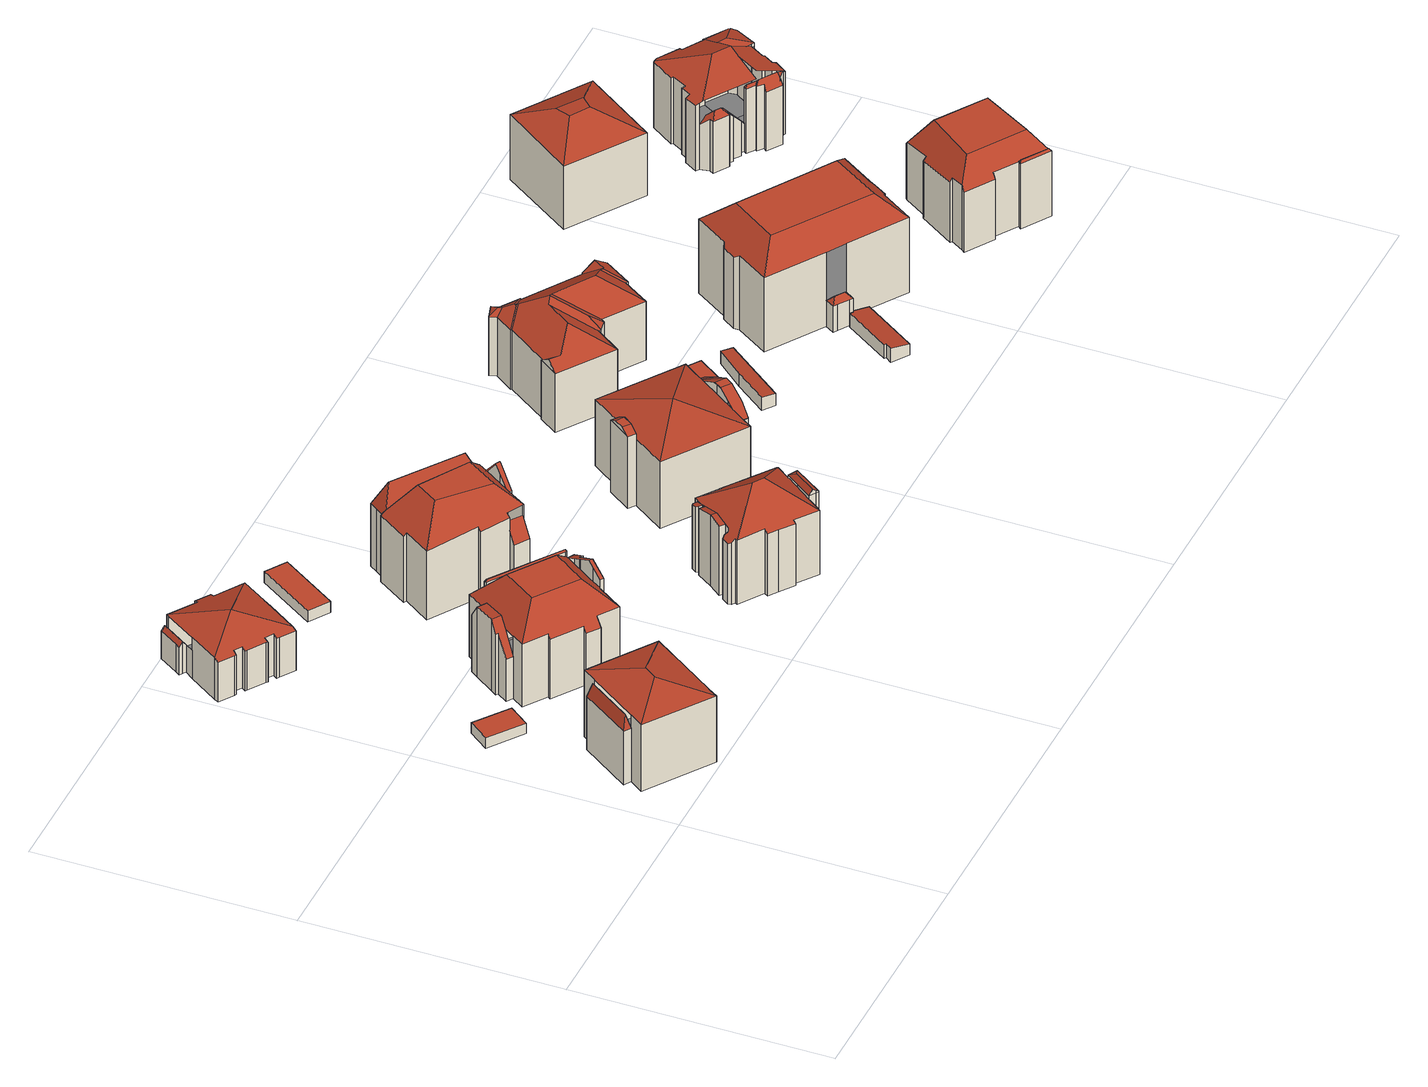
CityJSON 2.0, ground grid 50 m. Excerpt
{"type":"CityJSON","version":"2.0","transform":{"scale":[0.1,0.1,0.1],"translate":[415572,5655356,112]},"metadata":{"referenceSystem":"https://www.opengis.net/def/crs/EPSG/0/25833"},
"CityObjects":{
"building1":{"type":"Building","attributes":{"Gemeindeschluessel":14612000,"Geometrietyp2DReferenz":"3000","function":"31001_9998","roofType":"9999"},"children":["building1-1","building1-2","building1-3"]},
"building1-1":{"type":"BuildingPart","attributes":{"Dachtyp_tdc":"tdcFreeFormRoof","Dachneigung":75.3,"QualitaetDacherkennung":27,"Geometrietyp2DReferenz":"3000","measuredHeight":14.35,"roofType":"5000"},"parents":["building1"],"geometry":[{"type":"MultiSurface","lod":"2","boundaries":[[[0,1,2,3]],[[1,4,5,2]],[[4,6,7,5]],[[8,6,4]],[[9,8,4,1]],[[9,1,0]],[[8,9,0,6]],[[2,5,7,3]]],"semantics":{"surfaces":[{"type":"WallSurface"},{"type":"RoofSurface"},{"type":"GroundSurface"}],"values":[0,0,0,1,1,1,1,2]}}]},
"building1-2":{"type":"BuildingPart","attributes":{"Dachtyp_tdc":"tdcHipRoof","Dachneigung":15.88,"QualitaetDacherkennung":69,"Geometrietyp2DReferenz":"3000","measuredHeight":16.56,"roofType":"3200"},"parents":["building1"],"geometry":[{"type":"MultiSurface","lod":"2","boundaries":[[[10,11,12,13]],[[11,14,15,12]],[[14,16,3,15]],[[16,0,3]],[[17,7,6]],[[17,18,19,7]],[[18,20,21,19]],[[20,22,23,24,21]],[[10,13,25]],[[20,18,26]],[[14,11,27]],[[18,17,16,14,27,26]],[[11,10,22,20,26,27]],[[12,15,3,7,19,21,24,13]]],"semantics":{"surfaces":[{"type":"WallSurface"},{"type":"RoofSurface"},{"type":"GroundSurface"}],"values":[0,0,0,0,0,0,0,0,0,1,1,1,1,2]}}]},
"building1-3":{"type":"BuildingPart","attributes":{"Dachtyp_tdc":"tdcPolyFlatRoof","Dachneigung":0,"QualitaetDacherkennung":50,"Geometrietyp2DReferenz":"3000","measuredHeight":11.75,"roofType":"1000"},"parents":["building1"],"geometry":[{"type":"MultiSurface","lod":"2","boundaries":[[[28,29,30,31]],[[29,32,33,30]],[[32,25,13,33]],[[23,34,35,24]],[[34,36,37,35]],[[36,38,39,37]],[[38,40,41,39]],[[40,28,31,41]],[[40,38,36,34,23,32,25,32,29,28]],[[31,30,33,13,33,24,35,37,39,41]]],"semantics":{"surfaces":[{"type":"WallSurface"},{"type":"RoofSurface"},{"type":"GroundSurface"}],"values":[0,0,0,0,0,0,0,0,1,2]}}]},
"building2":{"type":"Building","attributes":{"Dachtyp_tdc":"tdcPolyFlatRoof","Gemeindeschluessel":14612000,"Dachneigung":0,"QualitaetDacherkennung":80,"Geometrietyp2DReferenz":"3000","measuredHeight":2.2,"function":"31001_9998","roofType":"1000"},"geometry":[{"type":"Solid","lod":"2","boundaries":[[[[42,43,44,45]],[[43,46,47,44]],[[46,48,49,47]],[[48,42,45,49]],[[48,46,43,42]],[[45,44,47,49]]]],"semantics":{"surfaces":[{"type":"WallSurface"},{"type":"RoofSurface"},{"type":"GroundSurface"}],"values":[[0,0,0,0,1,2]]}}]},
"building3":{"type":"Building","attributes":{"Gemeindeschluessel":14612000,"Geometrietyp2DReferenz":"3000","function":"31001_9998","roofType":"9999"},"children":["building3-1","building3-2","building3-3"]},
"building3-1":{"type":"BuildingPart","attributes":{"Dachtyp_tdc":"tdcPolyFlatRoof","Dachneigung":0,"QualitaetDacherkennung":37,"Geometrietyp2DReferenz":"3000","measuredHeight":5.91,"roofType":"1000"},"parents":["building3"],"geometry":[{"type":"MultiSurface","lod":"2","boundaries":[[[50,51,52,53]],[[51,54,55,52]],[[54,56,57,55]],[[56,58,59,57]],[[58,60,61,59]],[[58,56,54,51,50,60]],[[61,53,52,55,57,59]]],"semantics":{"surfaces":[{"type":"WallSurface"},{"type":"RoofSurface"},{"type":"GroundSurface"}],"values":[0,0,0,0,0,1,2]}}]},
"building3-2":{"type":"BuildingPart","attributes":{"Dachtyp_tdc":"tdcFreeFormRoof","Dachneigung":51.85,"QualitaetDacherkennung":16,"Geometrietyp2DReferenz":"3000","measuredHeight":6.79,"roofType":"5000"},"parents":["building3"],"geometry":[{"type":"MultiSurface","lod":"2","boundaries":[[[62,63,64,65]],[[63,66,67,64]],[[66,68,69,67]],[[68,70,71,69]],[[70,72,73,71]],[[72,74,75,73]],[[74,76,77,75]],[[78,62,65,79]],[[74,72,70,68,66]],[[66,63,62,78,63,76,74]],[[65,64,67,69,71,73,75,77,64,79]]],"semantics":{"surfaces":[{"type":"WallSurface"},{"type":"RoofSurface"},{"type":"GroundSurface"}],"values":[0,0,0,0,0,0,0,0,1,1,2]}}]},
"building3-3":{"type":"BuildingPart","attributes":{"Dachtyp_tdc":"tdcTentRoof","Dachneigung":19.69,"QualitaetDacherkennung":78,"Geometrietyp2DReferenz":"3000","measuredHeight":11.4,"roofType":"3500"},"parents":["building3"],"geometry":[{"type":"MultiSurface","lod":"2","boundaries":[[[80,81,82,77,76]],[[81,83,84,82]],[[83,85,86,84]],[[85,87,88,86]],[[87,89,90,88]],[[89,91,50,53,90]],[[92,61,60]],[[92,93,94,61]],[[93,95,96,94]],[[95,97,98,96]],[[97,99,100,98]],[[99,101,102,100]],[[101,103,104,102]],[[103,105,106,104]],[[105,107,108,106]],[[107,109,110,108]],[[109,111,112,110]],[[111,113,114,112]],[[113,115,116,114]],[[115,117,118,116]],[[117,119,120,118]],[[119,121,122,120]],[[121,123,124,122]],[[123,125,126,124]],[[125,127,65,126]],[[127,128,78,79,65]],[[91,89,87,85,83,81,129]],[[95,93,92,91,129]],[[125,123,121,119,117,115,113,111,109,107,105,103,101,99,97,95,129]],[[81,80,128,127,125,129]],[[77,82,84,86,88,90,53,61,94,96,98,100,102,104,106,108,110,112,114,116,118,120,122,124,126,65,79,64]]],"semantics":{"surfaces":[{"type":"WallSurface"},{"type":"RoofSurface"},{"type":"GroundSurface"}],"values":[0,0,0,0,0,0,0,0,0,0,0,0,0,0,0,0,0,0,0,0,0,0,0,0,0,0,1,1,1,1,2]}}]},
"building4":{"type":"Building","attributes":{"Gemeindeschluessel":14612000,"Geometrietyp2DReferenz":"3000","function":"31001_9998","roofType":"9999"},"children":["building4-1","building4-2","building4-3","building4-4"]},
"building4-1":{"type":"BuildingPart","attributes":{"Dachtyp_tdc":"tdcCutGableRoof","Dachneigung":59.62,"QualitaetDacherkennung":39,"Geometrietyp2DReferenz":"3000","measuredHeight":15.46,"roofType":"9999"},"parents":["building4"],"geometry":[{"type":"MultiSurface","lod":"2","boundaries":[[[130,131,132,133]],[[134,135,136,137]],[[135,138,139,136]],[[138,140,141,139]],[[140,142,143,141]],[[142,144,145,143]],[[144,130,133,145]],[[146,147,131,130,144]],[[142,140,138,135,134,148,149]],[[144,142,149,146]],[[133,132,150,151,137,136,139,141,143,145]]],"semantics":{"surfaces":[{"type":"WallSurface"},{"type":"RoofSurface"},{"type":"GroundSurface"}],"values":[0,0,0,0,0,0,0,1,1,1,2]}}]},
"building4-2":{"type":"BuildingPart","attributes":{"Dachtyp_tdc":"tdcCutTentRoof","Dachneigung":48.52,"QualitaetDacherkennung":61,"Geometrietyp2DReferenz":"3000","measuredHeight":18.62,"roofType":"9999"},"parents":["building4"],"geometry":[{"type":"MultiSurface","lod":"2","boundaries":[[[152,153,154,132,131]],[[153,155,156,154]],[[155,157,158,156]],[[159,160,161,162]],[[160,163,161]],[[164,165,166]],[[165,167,168,166]],[[167,169,170,168]],[[169,171,172,170]],[[171,173,174,172]],[[173,175,176,174]],[[175,177,178,176]],[[177,179,180,178]],[[179,181,182,180]],[[181,183,137,182]],[[183,184,134,137]],[[159,157,155,185,186]],[[167,165,164,187,188,160,159,186,189]],[[181,179,177,175,173,171,169,167,189,190]],[[155,153,152,147,191,192,148,184,183,181,190,185]],[[190,189,186,185]],[[132,154,156,158,162,161,193,166,168,170,172,174,176,178,180,182,137,151,150]]],"semantics":{"surfaces":[{"type":"WallSurface"},{"type":"RoofSurface"},{"type":"GroundSurface"}],"values":[0,0,0,0,0,0,0,0,0,0,0,0,0,0,0,0,1,1,1,1,1,2]}}]},
"building4-3":{"type":"BuildingPart","attributes":{"Dachtyp_tdc":"tdcGableRoof","Dachneigung":29.75,"QualitaetDacherkennung":47,"Geometrietyp2DReferenz":"3000","measuredHeight":17.21,"roofType":"3100"},"parents":["building4"],"geometry":[{"type":"MultiSurface","lod":"2","boundaries":[[[194,195,196,197]],[[195,198,199,196]],[[198,200,201,199]],[[200,202,166,201]],[[202,164,166]],[[163,203,204,161]],[[203,194,197,204]],[[205,202,200,198]],[[198,195,194,203,163,188,205]],[[197,196,199,201,166,193,161,204]]],"semantics":{"surfaces":[{"type":"WallSurface"},{"type":"RoofSurface"},{"type":"GroundSurface"}],"values":[0,0,0,0,0,0,0,1,1,2]}}]},
"building4-4":{"type":"BuildingPart","attributes":{"Dachtyp_tdc":"tdcFreeFormRoof","Dachneigung":59.1,"QualitaetDacherkennung":4,"Geometrietyp2DReferenz":"3000","measuredHeight":14.92,"roofType":"5000"},"parents":["building4"],"geometry":[{"type":"MultiSurface","lod":"2","boundaries":[[[206,207,208,209]],[[207,210,159,162,208]],[[211,206,209,158,157]],[[212,207,213]],[[214,213,207,206]],[[214,206,211]],[[211,210,212,213,214]],[[207,212,210]],[[209,208,162,158]]],"semantics":{"surfaces":[{"type":"WallSurface"},{"type":"RoofSurface"},{"type":"GroundSurface"}],"values":[0,0,0,1,1,1,1,0,2]}}]},
"building5":{"type":"Building","attributes":{"Dachtyp_tdc":"tdcPolyFlatRoof","Gemeindeschluessel":14612000,"Dachneigung":0,"QualitaetDacherkennung":62,"Geometrietyp2DReferenz":"3000","measuredHeight":2.4,"function":"31001_9998","roofType":"1000"},"geometry":[{"type":"Solid","lod":"2","boundaries":[[[[215,216,217,218]],[[216,219,220,217]],[[219,221,222,220]],[[221,215,218,222]],[[221,219,216,215]],[[218,217,220,222]]]],"semantics":{"surfaces":[{"type":"WallSurface"},{"type":"RoofSurface"},{"type":"GroundSurface"}],"values":[[0,0,0,0,1,2]]}}]},
"building6":{"type":"Building","attributes":{"Gemeindeschluessel":14612000,"Geometrietyp2DReferenz":"3000","function":"31001_9998","roofType":"9999"},"children":["building6-1","building6-2","building6-3","building6-4","building6-5","building6-6"]},
"building6-1":{"type":"BuildingPart","attributes":{"Dachtyp_tdc":"tdcPolyFlatRoof","Dachneigung":59.4,"QualitaetDacherkennung":24,"Geometrietyp2DReferenz":"3000","measuredHeight":14.08,"roofType":"2100"},"parents":["building6"],"geometry":[{"type":"MultiSurface","lod":"2","boundaries":[[[223,224,225,226]],[[227,228,229,230]],[[228,223,226,229]],[[228,227,231,224,223]],[[226,225,232,230,229]]],"semantics":{"surfaces":[{"type":"WallSurface"},{"type":"RoofSurface"},{"type":"GroundSurface"}],"values":[0,0,0,1,2]}}]},
"building6-2":{"type":"BuildingPart","attributes":{"Dachtyp_tdc":"tdcGableRoof","Dachneigung":17.24,"QualitaetDacherkennung":7,"Geometrietyp2DReferenz":"3000","measuredHeight":15.51,"roofType":"3100"},"parents":["building6"],"geometry":[{"type":"MultiSurface","lod":"2","boundaries":[[[233,234,235,236]],[[237,238,239,240]],[[241,242,243,244]],[[242,245,246,243]],[[245,247,248,246]],[[247,233,236,248]],[[242,241,238,237,249,250]],[[250,251,234,233,247,245,242]],[[236,235,252,240,239,244,243,246,248]],[[238,241,244,239]]],"semantics":{"surfaces":[{"type":"WallSurface"},{"type":"RoofSurface"},{"type":"GroundSurface"}],"values":[0,0,0,0,0,0,1,1,2,0]}}]},
"building6-3":{"type":"BuildingPart","attributes":{"Dachtyp_tdc":"tdcCutTentRoof","Dachneigung":37.27,"QualitaetDacherkennung":44,"Geometrietyp2DReferenz":"3000","measuredHeight":19.65,"roofType":"9999"},"parents":["building6"],"geometry":[{"type":"MultiSurface","lod":"2","boundaries":[[[253,254,255,225,224]],[[254,256,257,255]],[[256,258,259,257]],[[258,260,261,259]],[[260,262,263,261]],[[262,264,265,263]],[[264,266,267,265]],[[266,268,269,267]],[[268,270,271,269]],[[272,273,274,275,276,277]],[[273,278,230,274]],[[278,227,230]],[[232,225,255,257,259,261,263,265,267,269,279,275,274,230]],[[266,264,262,260,258,280,281]],[[282,270,268,266,281,283]],[[273,272,284,285,282,283,286]],[[258,256,254,253,287,278,273,286,280]],[[286,283,281,280]]],"semantics":{"surfaces":[{"type":"WallSurface"},{"type":"GroundSurface"},{"type":"RoofSurface"}],"values":[0,0,0,0,0,0,0,0,0,0,0,0,1,2,2,2,2,2]}}]},
"building6-4":{"type":"BuildingPart","attributes":{"Dachtyp_tdc":"tdcFreeFormRoof","Dachneigung":66.81,"QualitaetDacherkennung":16,"Geometrietyp2DReferenz":"3000","measuredHeight":18.74,"roofType":"5000"},"parents":["building6"],"geometry":[{"type":"MultiSurface","lod":"2","boundaries":[[[288,238,239,289]],[[238,249,237,240,239]],[[290,235,234]],[[290,291,292,235]],[[291,293,294,295,292]],[[271,296,297,269]],[[296,288,289,297]],[[298,293,291,299]],[[291,290,251,300,249,238,288,301,299]],[[288,296,271,301]],[[271,302,298,299,301]],[[289,239,240,252,235,292,295,303,279,269,297]]],"semantics":{"surfaces":[{"type":"WallSurface"},{"type":"RoofSurface"},{"type":"GroundSurface"}],"values":[0,0,0,0,0,0,0,1,1,1,1,2]}}]},
"building6-5":{"type":"BuildingPart","attributes":{"Dachtyp_tdc":"tdcFreeFormRoof","Dachneigung":54.47,"QualitaetDacherkennung":8,"Geometrietyp2DReferenz":"3000","measuredHeight":9.83,"roofType":"5000"},"parents":["building6"],"geometry":[{"type":"MultiSurface","lod":"2","boundaries":[[[294,304,305,295]],[[304,306,307,305]],[[306,308,309,307]],[[308,310,311,309]],[[308,306,304,312]],[[304,294,312]],[[294,313,310,308,312]],[[303,295,305,307,309,311]]],"semantics":{"surfaces":[{"type":"WallSurface"},{"type":"RoofSurface"},{"type":"GroundSurface"}],"values":[0,0,0,0,1,1,1,2]}}]},
"building6-6":{"type":"BuildingPart","attributes":{"Dachtyp_tdc":"tdcGableRoof","Dachneigung":50.01,"QualitaetDacherkennung":42,"Geometrietyp2DReferenz":"3000","measuredHeight":19.83,"roofType":"3100"},"parents":["building6"],"geometry":[{"type":"MultiSurface","lod":"2","boundaries":[[[314,315,316,317]],[[315,318,319,316]],[[318,276,275,319]],[[320,285,321,322,323,324]],[[325,326,322,321,284,277]],[[318,325,277,276]],[[315,326,325,318]],[[314,323,322,326,315]],[[324,323,314]],[[311,317,316,319,275,279,303]],[[324,311,310]],[[324,314,317,311]]],"semantics":{"surfaces":[{"type":"WallSurface"},{"type":"RoofSurface"},{"type":"GroundSurface"}],"values":[0,0,0,1,1,0,0,0,0,2,0,0]}}]},
"building7":{"type":"Building","attributes":{"Gemeindeschluessel":14612000,"Geometrietyp2DReferenz":"3000","function":"31001_9998","roofType":"9999"},"children":["building7-1","building7-2","building7-3"]},
"building7-1":{"type":"BuildingPart","attributes":{"Dachtyp_tdc":"tdcGableRoof","Dachneigung":15.99,"QualitaetDacherkennung":31,"Geometrietyp2DReferenz":"3000","measuredHeight":15.44,"roofType":"3100"},"parents":["building7"],"geometry":[{"type":"MultiSurface","lod":"2","boundaries":[[[327,328,329,330]],[[328,331,332,329]],[[331,333,334,332]],[[333,335,336,334]],[[335,337,338,336]],[[339,340,341,342,343]],[[340,344,345,341]],[[344,346,347,345]],[[346,348,349,347]],[[348,350,351,349]],[[350,327,330,351]],[[346,344,340,339,352]],[[352,353,337,335,333,331,328,327,350,348,346]],[[330,329,332,334,336,338,354,342,341,345,347,349,351]]],"semantics":{"surfaces":[{"type":"WallSurface"},{"type":"RoofSurface"},{"type":"GroundSurface"}],"values":[0,0,0,0,0,0,0,0,0,0,0,1,1,2]}}]},
"building7-2":{"type":"BuildingPart","attributes":{"Dachtyp_tdc":"tdcHipRoof","Dachneigung":35.84,"QualitaetDacherkennung":59,"Geometrietyp2DReferenz":"3000","measuredHeight":19.07,"roofType":"3200"},"parents":["building7"],"geometry":[{"type":"MultiSurface","lod":"2","boundaries":[[[355,356,357,358]],[[356,359,360,357]],[[359,361,362,360]],[[361,363,364,362]],[[363,365,366,364]],[[365,367,368,366]],[[367,369,370,368]],[[369,371,372,370]],[[371,373,374,372]],[[373,343,342,374]],[[375,338,337]],[[375,376,377,338]],[[376,378,379,377]],[[378,380,381,379]],[[380,382,383,381]],[[382,384,385,383]],[[384,386,387,385]],[[386,388,389,387]],[[388,390,391,389]],[[392,393,394,395]],[[393,396,397,394]],[[396,398,399,397]],[[398,400,401,399]],[[400,355,358,401]],[[396,393,392,402,403,390,388,404]],[[376,375,353,405,343,373,371,369,367,365,363,361,406]],[[388,386,384,382,380,378,376,406,404]],[[361,359,356,355,400,398,396,404,406]],[[358,357,360,362,364,366,368,370,372,374,342,354,338,377,379,381,383,385,387,389,391,407,395,394,397,399,401]]],"semantics":{"surfaces":[{"type":"WallSurface"},{"type":"RoofSurface"},{"type":"GroundSurface"}],"values":[0,0,0,0,0,0,0,0,0,0,0,0,0,0,0,0,0,0,0,0,0,0,0,0,1,1,1,1,2]}}]},
"building7-3":{"type":"BuildingPart","attributes":{"Dachtyp_tdc":"tdcHipAndGableRoof","Dachneigung":35.62,"QualitaetDacherkennung":50,"Geometrietyp2DReferenz":"3000","measuredHeight":15.68,"roofType":"5000"},"parents":["building7"],"geometry":[{"type":"MultiSurface","lod":"2","boundaries":[[[391,408,409,410,395,407]],[[411,412,408,391,390]],[[412,413,409,408]],[[413,414,410,409]],[[414,415,392,395,410]],[[416,411,417]],[[418,419,420,417,411]],[[416,417,420,421,422]],[[412,416,422,413]],[[413,422,421,414]],[[414,421,420,419,415]],[[415,419,418]],[[411,416,412]]],"semantics":{"surfaces":[{"type":"GroundSurface"},{"type":"WallSurface"},{"type":"RoofSurface"}],"values":[0,1,1,1,1,2,2,2,1,1,1,1,1]}}]},
"building8":{"type":"Building","attributes":{"Gemeindeschluessel":14612000,"Geometrietyp2DReferenz":"3000","function":"31001_9998","roofType":"9999"},"children":["building8-1","building8-2","building8-3"]},
"building8-1":{"type":"BuildingPart","attributes":{"Dachtyp_tdc":"tdcCutGableRoof","Dachneigung":0.861,"QualitaetDacherkennung":48,"Geometrietyp2DReferenz":"3000","measuredHeight":16.57,"roofType":"9999"},"parents":["building8"],"geometry":[{"type":"MultiSurface","lod":"2","boundaries":[[[423,424,425,426,427]],[[424,428,429,425]],[[428,430,431,432,429]],[[424,423,433,434]],[[428,424,434,435]],[[430,428,435,436]],[[423,430,436,433]],[[435,434,433,436]],[[426,425,429,432]]],"semantics":{"surfaces":[{"type":"WallSurface"},{"type":"RoofSurface"},{"type":"GroundSurface"}],"values":[0,0,0,1,0,1,0,1,2]}}]},
"building8-2":{"type":"BuildingPart","attributes":{"Dachtyp_tdc":"tdcTentRoof","Dachneigung":18.45,"QualitaetDacherkennung":64,"Geometrietyp2DReferenz":"3000","measuredHeight":17.42,"roofType":"3500"},"parents":["building8"],"geometry":[{"type":"MultiSurface","lod":"2","boundaries":[[[437,438,439,440]],[[437,441,442,438]],[[441,443,444,442]],[[443,427,426,444]],[[431,445,446,432]],[[445,447,448,446]],[[447,449,450,451,448]],[[449,447,452,441,437,453,454]],[[443,441,452]],[[427,443,452,445,431]],[[447,445,452]],[[451,438,442,444,426,432,446,448]]],"semantics":{"surfaces":[{"type":"WallSurface"},{"type":"RoofSurface"},{"type":"GroundSurface"}],"values":[0,0,0,0,0,0,0,1,1,1,1,2]}}]},
"building8-3":{"type":"BuildingPart","attributes":{"Dachtyp_tdc":"tdcFreeFormRoof","Dachneigung":28.75,"QualitaetDacherkennung":33,"Geometrietyp2DReferenz":"3000","measuredHeight":16.59,"roofType":"5000"},"parents":["building8"],"geometry":[{"type":"MultiSurface","lod":"2","boundaries":[[[455,456,457,458]],[[456,459,460,457]],[[459,461,462,460]],[[461,463,464,462]],[[463,439,438,464]],[[450,455,458,451]],[[450,465,455]],[[466,465,450]],[[450,454,467,466]],[[468,453,440,469,470,471]],[[472,466,467,468,471]],[[459,472,471,470,461]],[[456,465,466,472,459]],[[461,470,469,463]],[[463,469,440,439]],[[455,465,456]],[[458,457,460,462,464,438,451]]],"semantics":{"surfaces":[{"type":"WallSurface"},{"type":"RoofSurface"},{"type":"GroundSurface"}],"values":[0,0,0,0,0,0,1,1,1,1,1,0,0,0,0,0,2]}}]},
"building9":{"type":"Building","attributes":{"Dachtyp_tdc":"tdcPolyFlatRoof","Gemeindeschluessel":14612000,"Dachneigung":0,"QualitaetDacherkennung":93,"Geometrietyp2DReferenz":"3000","measuredHeight":2.32,"function":"31001_9998","roofType":"1000"},"geometry":[{"type":"Solid","lod":"2","boundaries":[[[[473,474,475,476]],[[474,477,478,475]],[[477,479,480,478]],[[479,473,476,480]],[[479,477,474,473]],[[476,475,478,480]]]],"semantics":{"surfaces":[{"type":"WallSurface"},{"type":"RoofSurface"},{"type":"GroundSurface"}],"values":[[0,0,0,0,1,2]]}}]},
"building10":{"type":"Building","attributes":{"Dachtyp_tdc":"tdcPolyFlatRoof","Gemeindeschluessel":14612000,"Dachneigung":3.49,"QualitaetDacherkennung":70,"Geometrietyp2DReferenz":"3000","measuredHeight":2.78,"function":"31001_9998","roofType":"2100"},"geometry":[{"type":"Solid","lod":"2","boundaries":[[[[481,482,483,484]],[[482,485,486,483]],[[485,487,488,486]],[[487,489,490,488]],[[489,481,484,490]],[[489,487,485,482,481]],[[484,483,486,488,490]]]],"semantics":{"surfaces":[{"type":"WallSurface"},{"type":"RoofSurface"},{"type":"GroundSurface"}],"values":[[0,0,0,0,0,1,2]]}}]},
"building11":{"type":"Building","attributes":{"Dachtyp_tdc":"tdcFreeFormRoof","Gemeindeschluessel":14612000,"Dachneigung":34.92,"QualitaetDacherkennung":7,"Geometrietyp2DReferenz":"3000","measuredHeight":17.76,"function":"31001_9998","roofType":"5000"},"geometry":[{"type":"Solid","lod":"2","boundaries":[[[[491,492,493,494]],[[492,495,496,493]],[[495,497,498,496]],[[497,499,500,498]],[[499,501,502,500]],[[501,503,504,502]],[[503,505,506,504]],[[505,507,508,506]],[[507,509,510,508]],[[509,511,512,510]],[[511,513,514,512]],[[513,515,516,514]],[[515,517,518,516]],[[517,519,520,518]],[[519,521,522,520]],[[521,523,524,522]],[[523,525,526,524]],[[525,527,528,526]],[[527,529,530,528]],[[529,531,532,530]],[[531,533,534,532]],[[533,491,494,534]],[[535,536,533,531]],[[537,538,535,531,529]],[[537,529,527]],[[539,540,538,537,527,525]],[[541,539,525,523]],[[542,541,523,521]],[[543,542,521,519]],[[544,545,543,519,517]],[[544,517,515]],[[545,544,515,513]],[[546,547,548,540,539,541,542,543,545,513,511]],[[549,546,511,509]],[[550,551,549,509,507]],[[552,550,507,505]],[[552,505,503]],[[551,550,552,503,501]],[[547,546,549,551,501,499]],[[548,547,499,497]],[[553,536,535,538,540,548,497,495]],[[554,553,495,492]],[[554,492,491]],[[536,553,554,491,533]],[[494,493,496,498,500,502,504,506,508,510,512,514,516,518,520,522,524,526,528,530,532,534]]]],"semantics":{"surfaces":[{"type":"WallSurface"},{"type":"RoofSurface"},{"type":"GroundSurface"}],"values":[[0,0,0,0,0,0,0,0,0,0,0,0,0,0,0,0,0,0,0,0,0,0,1,1,1,1,1,1,1,1,0,1,1,1,1,1,1,1,1,1,1,1,0,1,2]]}}]},
"building12":{"type":"Building","attributes":{"Dachtyp_tdc":"tdcPolyFlatRoof","Gemeindeschluessel":14612000,"Dachneigung":9.54,"QualitaetDacherkennung":75,"Geometrietyp2DReferenz":"3000","measuredHeight":3.01,"function":"31001_9998","roofType":"2100"},"geometry":[{"type":"Solid","lod":"2","boundaries":[[[[555,556,557,558]],[[556,559,560,557]],[[559,561,562,560]],[[561,563,564,562]],[[563,565,566,564]],[[565,567,568,566]],[[567,569,570,568]],[[569,555,558,570]],[[569,567,565,563,561,559,556,555]],[[558,557,560,562,564,566,568,570]]]],"semantics":{"surfaces":[{"type":"WallSurface"},{"type":"RoofSurface"},{"type":"GroundSurface"}],"values":[[0,0,0,0,0,0,0,0,1,2]]}}]},
"building13":{"type":"Building","attributes":{"name":"Kapellknabeninstitut der Kathedrale St. Trinitatis","Gemeindeschluessel":14612000,"Geometrietyp2DReferenz":"3000","function":"31001_3021","roofType":"9999"},"children":["building13-1","building13-2"]},
"building13-1":{"type":"BuildingPart","attributes":{"Dachtyp_tdc":"tdcFreeFormRoof","Dachneigung":50.33,"QualitaetDacherkennung":16,"Geometrietyp2DReferenz":"3000","measuredHeight":6.81,"roofType":"5000"},"parents":["building13"],"geometry":[{"type":"MultiSurface","lod":"2","boundaries":[[[571,572,573,574]],[[575,576,577,578]],[[576,579,580,577]],[[579,581,582,580]],[[581,583,584,582]],[[583,571,574,584]],[[579,576,575,585]],[[575,572,586,585]],[[572,571,586]],[[571,583,581,579,585,586]],[[574,573,578,577,580,582,584]]],"semantics":{"surfaces":[{"type":"WallSurface"},{"type":"RoofSurface"},{"type":"GroundSurface"}],"values":[0,0,0,0,0,0,1,1,1,1,2]}}]},
"building13-2":{"type":"BuildingPart","attributes":{"Dachtyp_tdc":"tdcCutTentRoof","Dachneigung":0.062,"QualitaetDacherkennung":64,"Geometrietyp2DReferenz":"3000","measuredHeight":20.57,"roofType":"9999"},"parents":["building13"],"geometry":[{"type":"MultiSurface","lod":"2","boundaries":[[[587,573,572]],[[587,588,589,573]],[[588,590,591,589]],[[590,592,593,591]],[[592,594,595,593]],[[594,596,597,595]],[[596,598,599,597]],[[598,600,601,599]],[[600,602,603,601]],[[602,604,605,603]],[[604,606,607,605]],[[606,608,609,607]],[[608,610,611,609]],[[610,612,613,611]],[[612,614,615,613]],[[614,616,617,615]],[[616,618,619,617]],[[618,620,578,619]],[[598,596,594,592,590,588,621,622]],[[608,606,604,602,600,598,622,623]],[[618,616,614,612,610,608,623,624]],[[588,587,620,618,624,621]],[[624,623,622,621]],[[573,589,591,593,595,597,599,601,603,605,607,609,611,613,615,617,619,578]]],"semantics":{"surfaces":[{"type":"WallSurface"},{"type":"RoofSurface"},{"type":"GroundSurface"}],"values":[0,0,0,0,0,0,0,0,0,0,0,0,0,0,0,0,0,0,1,1,1,1,1,2]}}]},
"building14":{"type":"Building","attributes":{"Dachtyp_tdc":"tdcCutTentRoof","Gemeindeschluessel":14612000,"Dachneigung":24.82,"QualitaetDacherkennung":56,"Geometrietyp2DReferenz":"3000","measuredHeight":17.1,"function":"31001_9998","roofType":"9999"},"geometry":[{"type":"Solid","lod":"2","boundaries":[[[[625,626,627,628]],[[626,629,630,627]],[[629,631,632,630]],[[631,625,628,632]],[[626,625,633,634]],[[629,626,634,635]],[[631,629,635,636]],[[625,631,636,633]],[[636,635,634,633]],[[628,627,630,632]]]],"semantics":{"surfaces":[{"type":"WallSurface"},{"type":"RoofSurface"},{"type":"GroundSurface"}],"values":[[0,0,0,0,1,1,1,1,1,2]]}}]},
"building15":{"type":"Building","attributes":{"Gemeindeschluessel":14612000,"Geometrietyp2DReferenz":"3000","function":"31001_9998","roofType":"9999"},"children":["building15-1","building15-2"]},
"building15-1":{"type":"BuildingPart","attributes":{"Dachtyp_tdc":"tdcCutTentRoof","Dachneigung":0.036,"QualitaetDacherkennung":60,"Geometrietyp2DReferenz":"3000","measuredHeight":17.66,"roofType":"9999"},"parents":["building15"],"geometry":[{"type":"MultiSurface","lod":"2","boundaries":[[[637,638,639,640]],[[638,641,642,639]],[[641,643,644,642]],[[643,645,646,644]],[[645,647,648,646]],[[647,649,650,648]],[[649,651,652,650]],[[651,653,654,652]],[[653,655,656,654]],[[655,657,658,656]],[[657,659,660,658]],[[659,661,662,660]],[[661,663,664,662]],[[663,665,666,664]],[[667,668,669,670]],[[668,671,672,669]],[[671,673,674,672]],[[673,675,676,674]],[[675,677,678,676]],[[677,679,680,678]],[[679,637,640,680]],[[655,653,651,649,647,645,643,641,681,682]],[[665,663,661,659,657,655,682,683]],[[675,673,671,668,667,665,683,684]],[[641,638,637,679,677,675,684,681]],[[684,683,682,681]],[[640,639,642,644,646,648,650,652,654,656,658,660,662,664,666,670,669,672,674,676,678,680]]],"semantics":{"surfaces":[{"type":"WallSurface"},{"type":"RoofSurface"},{"type":"GroundSurface"}],"values":[0,0,0,0,0,0,0,0,0,0,0,0,0,0,0,0,0,0,0,0,0,1,1,1,1,1,2]}}]},
"building15-2":{"type":"BuildingPart","attributes":{"Dachtyp_tdc":"tdcFreeFormRoof","Dachneigung":52.15,"QualitaetDacherkennung":16,"Geometrietyp2DReferenz":"3000","measuredHeight":14.61,"roofType":"5000"},"parents":["building15"],"geometry":[{"type":"MultiSurface","lod":"2","boundaries":[[[685,686,667,670,687]],[[688,689,690,666,665]],[[689,685,687,690]],[[691,686,685]],[[692,691,685,689]],[[689,688,692]],[[688,686,691,692]],[[687,670,666,690]]],"semantics":{"surfaces":[{"type":"WallSurface"},{"type":"RoofSurface"},{"type":"GroundSurface"}],"values":[0,0,0,1,1,1,1,2]}}]},
"building16":{"type":"Building","attributes":{"Gemeindeschluessel":14612000,"Geometrietyp2DReferenz":"3000","function":"31001_9998","roofType":"9999"},"children":["building16-1","building16-2","building16-3","building16-4","building16-5"]},
"building16-1":{"type":"BuildingPart","attributes":{"Dachtyp_tdc":"tdcFreeFormRoof","Dachneigung":24.98,"QualitaetDacherkennung":35,"Geometrietyp2DReferenz":"3000","measuredHeight":15.65,"roofType":"5000"},"parents":["building16"],"geometry":[{"type":"MultiSurface","lod":"2","boundaries":[[[693,694,695,696]],[[694,697,698,695]],[[697,699,700,698]],[[701,702,703,704]],[[702,693,696,703]],[[705,706,707,708]],[[709,702,710,711,712,707,706]],[[712,713,714,715,716,708,707]],[[694,705,708,716,697]],[[697,716,715,717,699]],[[701,710,702]],[[693,709,706,705,694]],[[702,709,693]],[[696,695,698,700,718,704,703]]],"semantics":{"surfaces":[{"type":"WallSurface"},{"type":"RoofSurface"},{"type":"GroundSurface"}],"values":[0,0,0,0,0,1,1,1,0,0,0,0,0,2]}}]},
"building16-2":{"type":"BuildingPart","attributes":{"Dachtyp_tdc":"tdcHipAndGableRoof","Dachneigung":22.31,"QualitaetDacherkennung":50,"Geometrietyp2DReferenz":"3000","measuredHeight":17.17,"roofType":"5000"},"parents":["building16"],"geometry":[{"type":"MultiSurface","lod":"2","boundaries":[[[719,720,710,701,704,721]],[[722,723,724,725,726]],[[723,727,728,724]],[[727,729,730,728]],[[729,731,732,730]],[[731,733,734,732]],[[733,735,736,734]],[[735,737,738,736]],[[737,739,740,738]],[[739,741,742,740]],[[741,743,744,742]],[[743,745,746,744]],[[745,719,721,746]],[[741,739,737,735,733,731,729,727,723,722,747,748]],[[747,749,750,751,748]],[[751,712,711,720,719,745,743,741,748]],[[721,704,718,752,753,754,755,756,757,725,724,728,730,732,734,736,738,740,742,744,746]]],"semantics":{"surfaces":[{"type":"WallSurface"},{"type":"RoofSurface"},{"type":"GroundSurface"}],"values":[0,0,0,0,0,0,0,0,0,0,0,0,0,1,1,1,2]}}]},
"building16-3":{"type":"BuildingPart","attributes":{"Dachtyp_tdc":"tdcFreeFormRoof","Dachneigung":56.11,"QualitaetDacherkennung":12,"Geometrietyp2DReferenz":"3000","measuredHeight":14.93,"roofType":"5000"},"parents":["building16"],"geometry":[{"type":"MultiSurface","lod":"2","boundaries":[[[758,759,760,761]],[[759,762,763,760]],[[762,764,765,763]],[[764,766,767,765]],[[766,768,769,767]],[[768,770,771,769]],[[770,772,773,771]],[[772,774,775,773]],[[774,776,754,775]],[[777,758,761,778]],[[776,774,772,779]],[[772,770,780,779]],[[770,768,781,780]],[[768,766,764,762,759,782,781]],[[759,758,777,783,758,782]],[[758,784,785,776,779,780,781,782]],[[761,760,763,765,767,769,771,773,775,754,753,761,778]]],"semantics":{"surfaces":[{"type":"WallSurface"},{"type":"RoofSurface"},{"type":"GroundSurface"}],"values":[0,0,0,0,0,0,0,0,0,0,1,1,1,1,1,1,2]}}]},
"building16-4":{"type":"BuildingPart","attributes":{"Dachtyp_tdc":"tdcFreeFormRoof","Dachneigung":49.66,"QualitaetDacherkennung":10,"Geometrietyp2DReferenz":"3000","measuredHeight":12.51,"roofType":"5000"},"parents":["building16"],"geometry":[{"type":"MultiSurface","lod":"2","boundaries":[[[786,787,788,789]],[[787,790,791,788]],[[790,792,793,791]],[[792,794,795,793]],[[794,726,725,795]],[[796,797,775,754]],[[797,798,799,775]],[[800,801,802,803]],[[801,804,726,794,792,802]],[[792,790,803,802]],[[790,787,786,805,806,798,797,796,800,803]],[[799,807,808,789,788,791,793,795,725,757,756,755,754,775]],[[798,806,807,799]],[[806,805,808,807]],[[805,786,789,808]]],"semantics":{"surfaces":[{"type":"WallSurface"},{"type":"RoofSurface"},{"type":"GroundSurface"}],"values":[0,0,0,0,0,0,0,1,1,1,1,2,0,0,0]}}]},
"building16-5":{"type":"BuildingPart","attributes":{"Dachtyp_tdc":"tdcPolyFlatRoof","Dachneigung":24.57,"QualitaetDacherkennung":53,"Geometrietyp2DReferenz":"3000","measuredHeight":16.46,"roofType":"2100"},"parents":["building16"],"geometry":[{"type":"MultiSurface","lod":"2","boundaries":[[[717,809,810,700,699]],[[809,811,812,810]],[[811,813,814,812]],[[813,815,816,814]],[[815,817,777,778,816]],[[817,815,813,811,809,717,714,818,819,750,820,784,821,783]],[[753,752,718,700,810,812,814,816,778,761]]],"semantics":{"surfaces":[{"type":"WallSurface"},{"type":"RoofSurface"},{"type":"GroundSurface"}],"values":[0,0,0,0,0,1,2]}}]}
},
"vertices":[
[75,121,127],[62,129,127],[62,129,12],[75,121,12],[129,226,127],[129,226,12],[142,218,127],[142,218,12],[131,216,156],[73,131,156],
[195,27,155],[182,7,155],[182,7,12],[195,27,12],[56,94,156],[56,94,12],[75,121,156],[142,218,156],[160,244,156],[160,244,12],[286,158,155],[286,158,12],[260,121,155],[260,121,130],[260,121,12],[195,27,130],[180,138,178],[163,114,178],
[233,58,130],[212,41,130],[212,41,12],[233,58,12],[207,44,130],[207,44,12],[265,117,130],[265,117,12],[264,113,130],[264,113,12],[258,95,130],[258,95,12],[249,78,130],[249,78,12],
[131,339,33],[66,387,33],[66,387,11],[131,339,11],[96,427,33],[96,427,11],[161,379,33],[161,379,11],
[232,905,70],[229,901,70],[229,901,10],[232,905,10],[240,893,70],[240,893,10],[215,855,70],[215,855,10],[209,847,70],[209,847,10],[198,855,70],[198,855,10],
[53,928,70],[65,944,69],[65,944,10],[53,928,10],[59,948,78],[59,948,10],[53,952,69],[53,952,10],[59,960,69],[59,960,10],[84,998,69],[84,998,10],[90,994,78],[90,994,10],[95,990,69],[95,990,10],[53,927,69],[53,927,10],
[95,990,96],[98,994,96],[98,994,10],[151,959,96],[151,959,10],[156,966,93],[156,966,10],[183,948,93],[183,948,10],[178,940,96],[178,940,10],[232,905,96],[198,855,97],[187,838,98],[187,838,10],[147,780,99],[147,780,10],[142,772,96],[142,772,10],[114,791,96],[114,791,10],[109,794,96],[109,794,10],[115,802,99],[115,802,10],[99,812,99],[99,812,10],[94,804,96],[94,804,10],[92,806,96],[92,806,10],[59,828,96],[59,828,10],[55,830,96],[55,830,10],[61,838,99],[61,838,10],[46,848,99],[46,848,10],[40,840,96],[40,840,10],[37,842,96],[37,842,10],[9,861,96],[9,861,10],[14,869,99],[14,869,10],[53,928,98],[53,927,98],[120,883,125],
[253,492,135],[269,482,135],[269,482,13],[253,492,13],[210,397,103],[198,405,104],[198,405,13],[210,397,13],[212,425,144],[212,425,13],[208,428,144],[208,428,13],[216,439,168],[216,439,13],[242,477,165],[242,477,13],[258,466,165],[264,475,147],[225,418,148],[232,428,168],[258,466,13],[232,428,13],
[269,482,147],[270,482,148],[270,482,13],[290,512,147],[290,512,13],[319,493,147],[319,493,13],[453,399,146],[452,398,146],[452,398,13],[453,399,13],[452,398,145],[392,311,148],[392,311,147],[392,311,13],[356,260,148],[356,260,13],[318,287,148],[318,287,13],[309,275,132],[309,275,13],[285,292,132],[285,292,13],[290,299,142],[290,299,13],[234,338,142],[234,338,13],[238,343,149],[238,343,13],[194,373,149],[194,373,13],[210,397,149],[210,397,148],[304,448,200],[387,390,200],[411,340,147],[451,396,146],[342,325,200],[259,383,200],[258,466,147],[232,428,148],[411,340,13],
[448,366,162],[442,370,162],[442,370,13],[448,366,13],[417,336,186],[417,336,13],[398,307,166],[398,307,13],[392,311,166],[465,390,145],[465,390,13],[411,340,186],
[321,497,158],[456,403,158],[456,403,13],[321,497,13],[453,399,158],[319,493,158],[453,399,159],[452,402,162],[322,493,163],
[274,806,35],[347,917,35],[347,917,11],[274,806,11],[387,891,35],[387,891,11],[314,780,35],[314,780,11],
[483,509,116],[491,521,140],[491,521,13],[483,509,13],[523,510,153],[511,492,116],[511,492,13],[523,510,13],[495,528,154],[495,528,13],
[575,694,144],[572,689,144],[572,689,13],[575,694,13],[495,741,147],[495,742,147],[495,742,13],[495,741,13],[498,746,147],[511,737,168],[511,737,13],[498,746,13],[530,725,161],[530,725,13],[552,710,153],[552,710,13],[495,741,148],[508,732,168],[562,695,148],[508,732,13],
[491,521,167],[441,554,162],[441,554,13],[445,560,168],[445,560,13],[356,619,161],[356,619,13],[391,671,161],[391,671,13],[385,674,155],[385,674,13],[425,733,156],[425,733,13],[430,730,161],[430,730,13],[432,728,162],[432,728,13],[432,728,161],[432,728,148],[550,549,175],[525,509,175],[525,509,13],[550,549,13],[550,549,150],[550,549,171],[523,510,175],[598,623,13],[436,637,209],[465,681,209],[598,623,176],[563,625,206],[553,553,175],[587,605,176],[523,563,206],[495,528,173],
[458,766,148],[458,766,13],[572,689,148],[623,654,148],[623,654,13],[619,647,148],[619,647,100],[619,647,13],[447,750,148],[447,750,13],[602,620,148],[596,648,195],[508,732,148],[464,735,200],[598,623,148],[602,620,13],
[633,638,100],[633,638,13],[616,612,100],[616,612,13],[609,616,111],[609,616,13],[606,618,107],[606,618,13],[621,636,111],[602,620,100],
[599,606,150],[577,575,150],[577,575,13],[599,606,13],[557,545,150],[557,545,13],[598,623,150],[570,580,211],[577,576,211],[599,606,167],[606,618,150],[557,545,171],[577,575,211],
[664,236,156],[659,240,156],[659,240,14],[664,236,14],[657,245,155],[657,245,14],[663,254,152],[663,254,14],[669,255,151],[669,255,14],[676,250,151],[676,250,14],[617,168,161],[621,175,163],[621,175,14],[617,168,14],[617,168,153],[612,182,163],[612,182,14],[630,206,168],[630,206,14],[651,237,158],[651,237,14],[660,230,158],[660,230,14],[640,199,168],[667,238,155],[640,199,14],
[660,93,148],[643,105,148],[643,105,14],[660,93,14],[647,112,154],[647,112,14],[600,144,153],[600,144,14],[603,149,153],[603,149,14],[597,153,147],[597,153,14],[595,159,144],[595,159,14],[605,173,144],[605,173,14],[611,173,148],[611,173,14],[612,172,149],[612,172,14],[676,250,155],[679,255,155],[679,255,14],[723,224,155],[723,224,14],[727,230,149],[727,230,14],[759,207,149],[759,207,14],[757,204,152],[757,204,14],[817,161,151],[817,161,14],[815,158,154],[815,158,14],[795,131,153],[795,131,14],[755,75,152],[738,52,152],[738,52,14],[755,75,14],[733,46,152],[733,46,14],[691,77,153],[691,77,14],[688,72,148],[688,72,14],[754,75,152],[795,131,154],[717,143,205],[640,199,154],[697,157,205],[754,75,14],
[810,120,14],[771,64,14],[767,67,14],[795,131,160],[810,120,160],[771,64,160],[767,67,160],[755,75,160],[810,120,162],[790,113,171],[754,75,160],[755,75,161],[760,71,171],[767,67,165],[771,64,162],
[792,412,167],[778,422,167],[778,422,12],[792,412,12],[792,412,156],[809,467,168],[809,467,12],[823,457,168],[823,457,156],[823,457,12],[801,425,178],[787,436,178],[799,453,178],[814,443,178],
[919,273,156],[919,273,12],[919,273,144],[919,273,145],[900,245,156],[900,245,12],[748,349,156],[748,349,12],[867,520,156],[867,520,12],[1018,415,156],[1018,415,12],[998,387,156],[998,387,144],[998,387,12],[884,382,187],[931,290,156],[986,369,156],
[1012,377,144],[1000,350,144],[1000,350,12],[1012,377,12],[980,321,144],[980,321,12],[954,284,144],[954,284,12],[933,263,144],[933,263,12],[1000,350,160],[983,325,178],[964,337,178],[954,323,178],[933,263,145],[954,284,161],[972,310,178],[980,321,178],
[1041,480,37],[1074,527,37],[1074,527,14],[1041,480,14],[1179,454,37],[1179,454,14],[1146,406,37],[1146,406,14],
[1137,298,42],[1115,314,44],[1115,314,16],[1137,298,16],[1163,376,44],[1163,376,16],[1210,430,43],[1210,430,16],[1228,415,42],[1228,415,16],
[924,618,141],[950,655,141],[950,655,14],[924,618,14],[952,653,141],[952,653,14],[1008,734,141],[1008,734,14],[1006,735,141],[1006,735,14],[1031,771,141],[1031,771,14],[1027,785,141],[1027,785,14],[1055,793,141],[1055,793,14],[1059,779,141],[1059,779,14],[1095,755,141],[1095,755,14],[1093,753,141],[1093,753,14],[1200,683,141],[1200,683,14],[1202,685,141],[1202,685,14],[1245,656,141],[1245,656,14],[1209,602,141],[1209,602,14],[1205,605,141],[1205,605,14],[1171,553,141],[1171,553,14],[1095,603,141],[1095,603,14],[1091,597,141],[1091,597,14],[1068,593,141],[1068,593,14],[1063,596,141],[1063,596,14],[1028,546,141],[1028,546,14],[1047,682,184],[1012,632,184],[1074,621,160],[1062,685,191],[1077,689,184],[1063,687,191],[1153,639,184],[1196,648,163],[1201,645,163],[1223,670,159],[1207,647,160],[1050,744,163],[1051,743,164],[1053,741,164],[1052,747,163],[1046,770,151],[1047,768,152],[1045,775,151],[957,622,156],[937,636,157],
[1368,145,30],[1336,167,37],[1336,167,7],[1368,145,7],[1345,179,37],[1345,179,7],[1341,181,37],[1341,181,7],[1400,270,37],[1400,270,7],[1406,266,36],[1406,266,7],[1408,270,36],[1408,270,7],[1438,250,30],[1438,250,7],
[1371,289,66],[1382,306,66],[1382,306,10],[1371,289,10],[1417,283,66],[1408,270,66],[1408,270,10],[1417,283,10],[1406,266,66],[1406,266,10],[1400,270,66],[1400,270,10],[1380,284,66],[1380,284,10],[1403,280,78],[1385,292,78],
[1382,306,171],[1275,377,170],[1275,377,10],[1316,440,170],[1316,440,10],[1316,451,164],[1316,451,10],[1333,476,164],[1333,476,10],[1342,479,170],[1342,479,10],[1384,544,170],[1384,544,10],[1471,486,171],[1471,486,10],[1473,488,169],[1473,488,10],[1549,438,169],[1549,438,10],[1547,436,172],[1547,436,10],[1634,378,173],[1634,378,10],[1592,314,173],[1592,314,10],[1593,304,166],[1593,304,10],[1577,279,166],[1577,279,10],[1567,277,173],[1567,277,10],[1525,212,173],[1525,212,10],[1417,283,172],[1336,390,215],[1396,481,215],[1573,366,216],[1512,272,216],
[1598,730,149],[1455,825,149],[1455,825,13],[1598,730,13],[1548,964,154],[1548,964,13],[1690,870,154],[1690,870,13],[1585,830,184],[1549,853,184],[1561,884,182],[1608,852,182],
[1719,267,140],[1723,264,148],[1723,264,17],[1719,267,17],[1754,312,142],[1754,312,17],[1757,315,136],[1757,315,17],[1796,289,136],[1796,289,17],[1795,286,142],[1795,286,17],[1866,240,142],[1866,240,17],[1867,243,137],[1867,243,17],[1907,216,138],[1907,216,17],[1906,214,142],[1906,214,17],[1873,165,147],[1873,165,17],[1878,162,140],[1878,162,17],[1832,93,147],[1832,93,17],[1828,96,155],[1828,96,17],[1812,73,157],[1812,73,17],[1759,107,157],[1715,136,157],[1715,136,17],[1759,107,17],[1711,130,147],[1711,130,17],[1657,165,147],[1657,165,17],[1661,171,157],[1661,171,17],[1677,196,154],[1677,196,17],[1673,198,147],[1673,198,17],[1767,268,194],[1860,207,194],[1805,111,194],[1700,179,194],
[1755,101,158],[1759,107,158],[1755,101,17],[1812,73,158],[1808,66,158],[1808,66,17],[1760,102,163],[1807,71,163],
[1916,713,151],[1918,697,151],[1918,697,13],[1916,713,13],[1889,653,151],[1889,653,13],[1884,656,151],[1884,656,13],[1870,737,151],[1873,742,151],[1873,742,13],[1870,737,13],[1918,697,152],[1917,708,154],[1870,696,170],[1890,654,159],[1916,713,152],[1870,737,153],[1854,709,168],[1853,706,170],[1839,683,159],[1875,661,159],[1884,656,159],[1889,653,159],[1884,656,154],[1839,683,13],
[1829,762,155],[1870,737,155],[1829,762,13],[1700,676,156],[1694,680,153],[1694,680,13],[1700,676,13],[1700,676,109],[1709,705,152],[1709,705,13],[1717,701,156],[1717,701,13],[1728,720,156],[1728,720,13],[1733,716,158],[1733,716,13],[1750,745,157],[1750,745,13],[1747,748,155],[1747,748,13],[1778,793,155],[1778,793,13],[1779,793,156],[1779,793,13],[1793,794,152],[1793,794,13],[1832,768,153],[1832,768,13],[1705,672,159],[1801,695,185],[1798,611,158],[1824,656,177],[1834,674,185],[1834,674,13],[1798,611,13],[1777,625,13],[1741,649,13],[1711,668,13],[1705,672,13],
[1844,580,152],[1824,577,152],[1824,577,13],[1844,580,13],[1820,571,141],[1820,571,13],[1792,590,140],[1792,590,13],[1797,596,152],[1797,596,13],[1786,605,152],[1786,605,13],[1788,608,152],[1788,608,13],[1772,619,152],[1772,619,13],[1776,624,152],[1776,624,13],[1777,625,152],[1848,578,148],[1848,578,13],[1778,620,158],[1794,609,158],[1794,606,161],[1826,584,162],[1846,579,150],[1843,582,152],[1798,611,152],
[1743,631,110],[1733,638,125],[1733,638,13],[1743,631,13],[1727,631,125],[1727,631,13],[1698,649,125],[1698,649,13],[1703,657,125],[1703,657,13],[1777,625,74],[1776,624,74],[1767,631,88],[1767,631,13],[1741,649,125],[1711,668,125],[1714,653,138],[1724,646,138],[1705,672,117],[1747,635,110],[1763,624,87],[1763,624,13],[1747,635,13],
[1868,629,154],[1868,629,13],[1871,626,152],[1871,626,13],[1859,607,152],[1859,607,13],[1865,602,149],[1865,602,13],[1848,578,149],[1839,683,178],[1834,674,178],[1798,611,177],[1844,580,151]
]}
